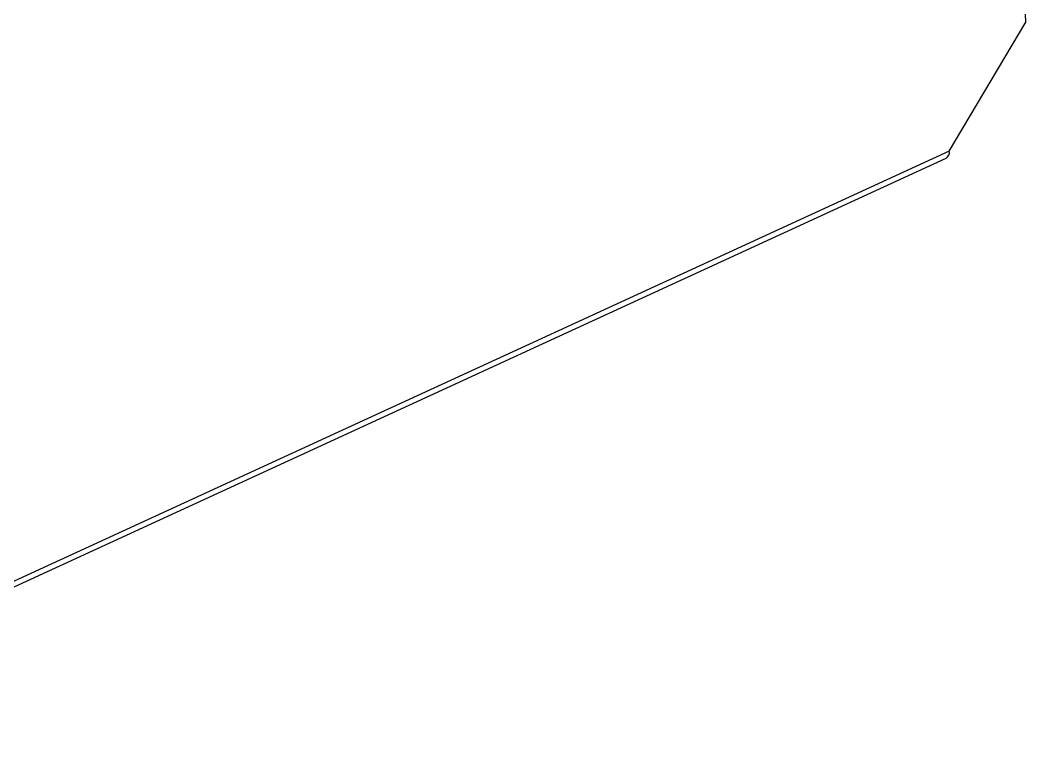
# Model space of a CAD drawing. Extents: x 0 to 7419, y -673 to 3042.
# Drawn here: x 1780.2 to 2139.9, y 2017.2 to 2274.3 of the extents above; entities that cross this region are included whole.
import ezdxf

# ---------------------------------------------------------------- set-up
doc = ezdxf.new("R2010")
doc.units = 0
doc.header["$LTSCALE"] = 10
doc.layers.get('0').update_dxf_attribs({"linetype": 'CONTINUOUS'})

msp = doc.modelspace()

# ---------------------------------------------------------------- linework, layer by layer
at = {"color": 7, "linetype": 'Continuous'}
for p, q in [((2139.92, 2273.46), (2133.02, 2446.24)), ((2112.53, 2227.39), (2139.92, 2273.46)), ((2112.53, 2227.39), (627.28, 1544.63)), ((626.11, 1542.1), (2111.36, 2224.85))]:
    msp.add_line(p, q, dxfattribs=at)
msp.add_arc((2110.1, 2226.97), 2.47, 300.7769, 9.7474, dxfattribs=at)

doc.saveas('drawing.dxf')
